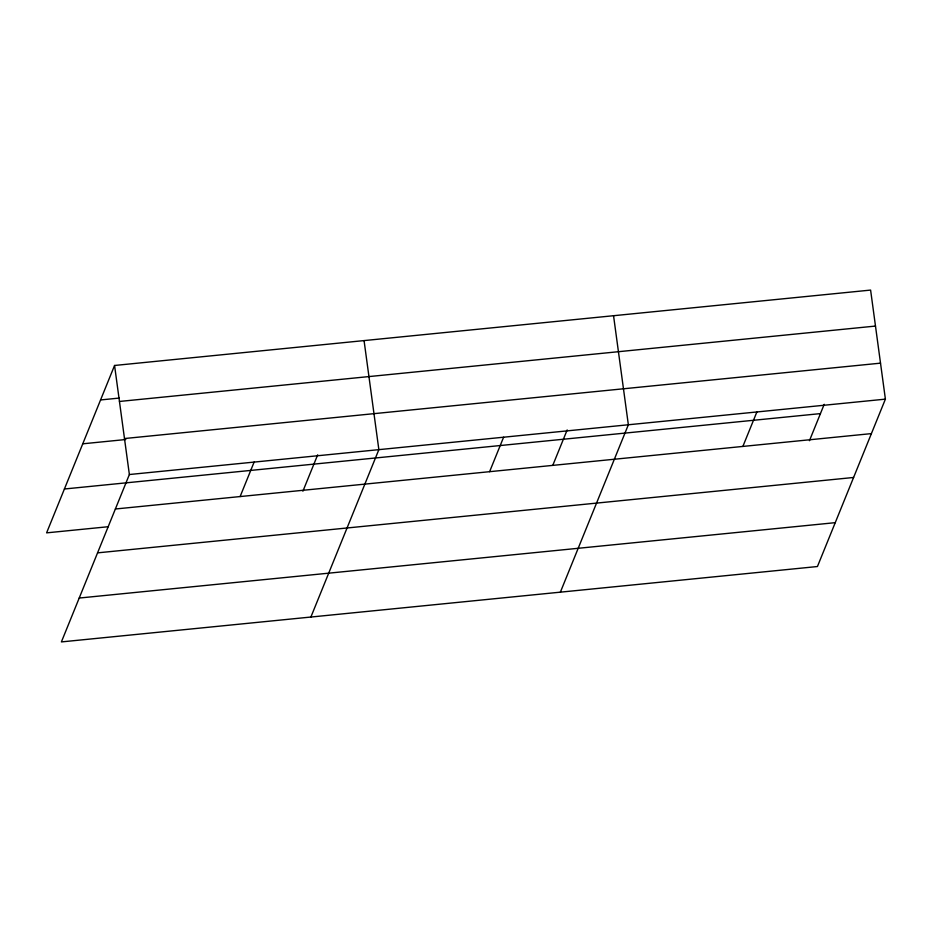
<?xml version="1.0" encoding="UTF-8"?>
<svg xmlns="http://www.w3.org/2000/svg" width="932" height="932" viewBox="0 0 932 932"><rect width="100%" height="100%" fill="white"/><g stroke="black" fill="none" stroke-linecap="round" stroke-linejoin="round"><path stroke-width="1.4" d="M114.566 365.472L129.373 474.528L61.396 641.915L817.434 566.528L885.4 399.141L870.605 290.085L114.566 365.472L46.6 532.859L108.252 526.72M240.118 496.558L254.121 462.086M302.9 491.211L317.684 454.816M310.892 617.042L378.858 449.643L364.062 340.588M489.603 471.685L503.606 437.213M552.909 465.045L567.169 429.943M560.377 592.158L628.354 424.771L613.547 315.715M742.874 446.428L756.877 411.956M809.442 440.708L824.214 404.313M100.574 399.945L119.214 398.08M119.459 401.459L875.486 326.072M124.492 438.541L880.519 363.154M82.762 443.807L125.773 439.52M129.373 474.528L885.4 399.141M64.413 488.997L820.44 413.61M115.37 509L871.397 433.613M97.557 552.862L853.596 477.475M79.208 598.053L835.235 522.666"/></g></svg>
